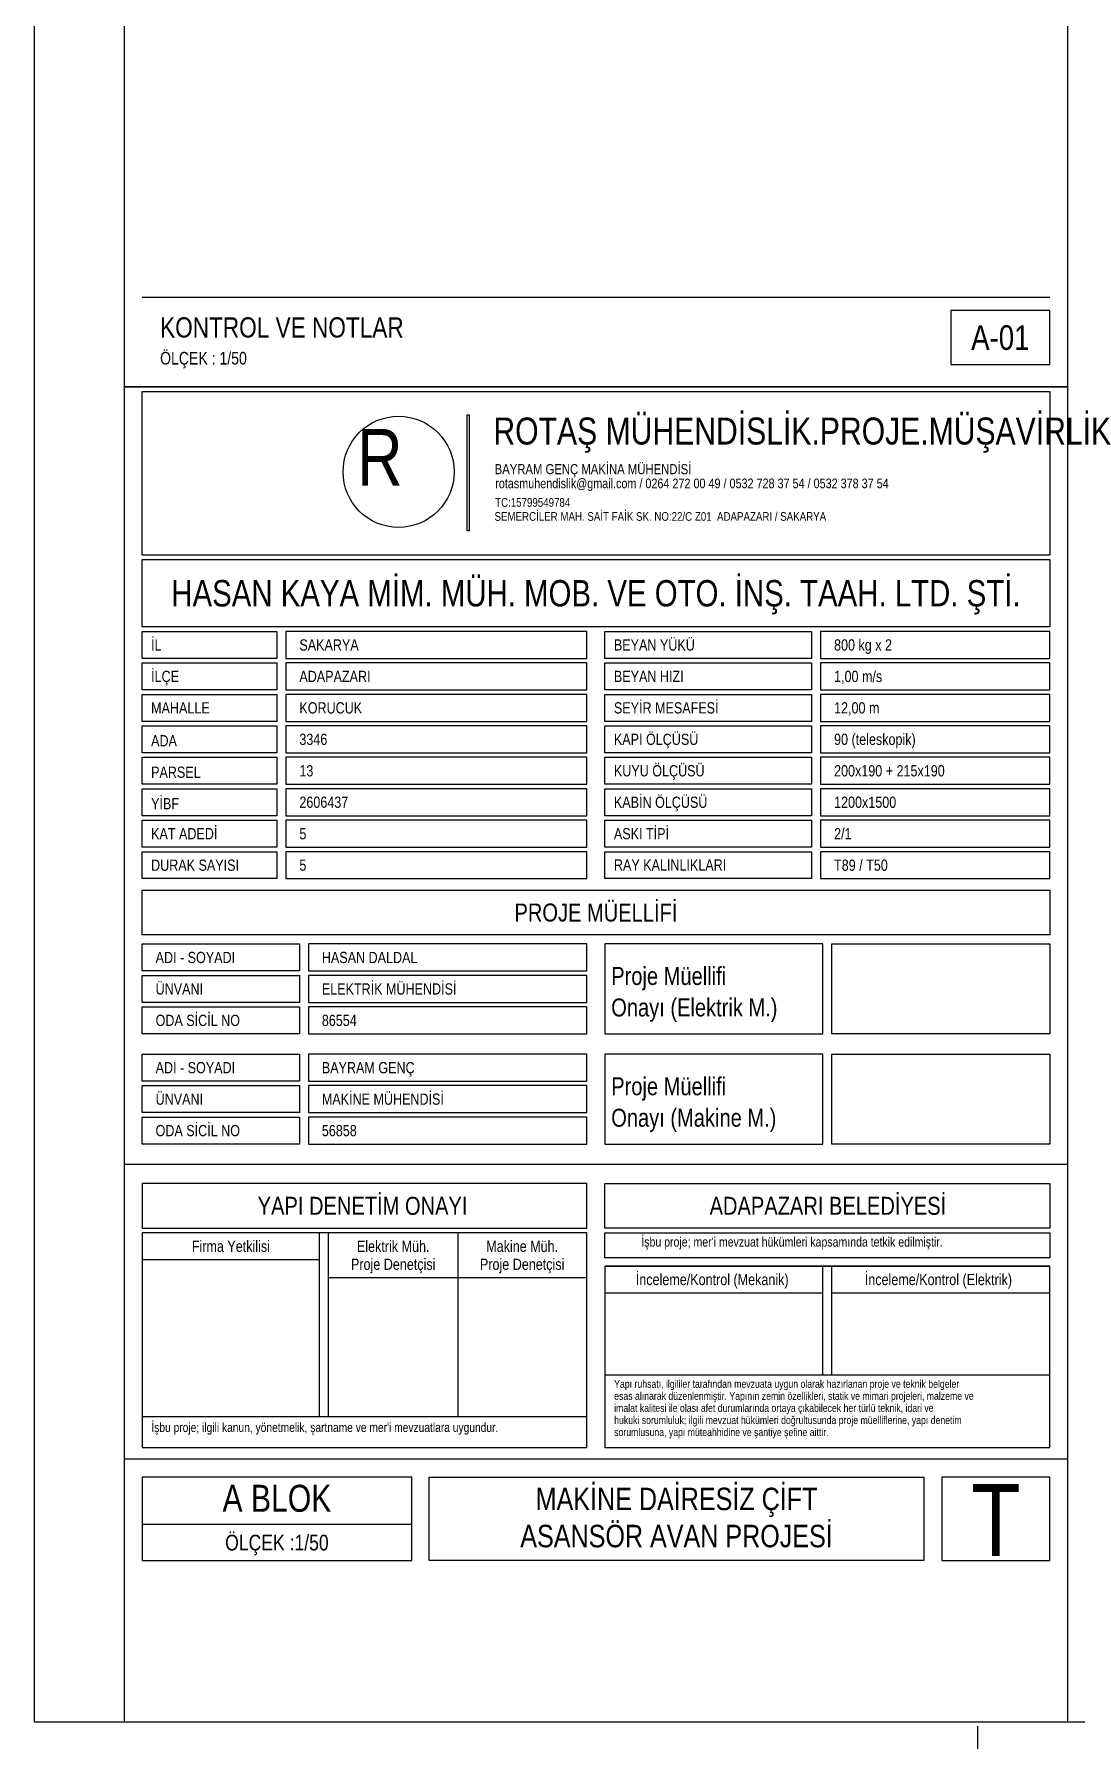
# Model space of a CAD drawing. Header units: centimetres. Extents: x 0 to 12309, y -30 to 2970.
# Drawn here: x 0 to 1160, y -30 to 1877 of the extents above; entities that cross this region are included whole.
import ezdxf
from ezdxf.enums import TextEntityAlignment as Align

# ---------------------------------------------------------------- set-up
doc = ezdxf.new("R2010")
doc.units = ezdxf.units.CM
doc.linetypes.add('CENTER', pattern=[40, 25, -5, 5, -5])
for name, color, linetype in [('SCOTT-ANTET', 4, 'CONTINUOUS'), ('SCOTT-BASLIK', 5, 'CONTINUOUS'), ('SCOTT-CERCEVE', 7, 'CONTINUOUS'), ('SCOTT-EKSEN', 8, 'CENTER')]:
    doc.layers.add(name, color=color, linetype=linetype)
doc.styles.get("Standard").update_dxf_attribs({"font": 'arial.ttf', "width": 0.8})

msp = doc.modelspace()

# ---------------------------------------------------------------- linework, layer by layer
at = {"layer": 'SCOTT-ANTET'}
for p, q in [((120, 1585), (1130, 1585)), ((1150, 620), (100, 620)), ((615, 544), (120, 544)), ((317.5, 339.3), (317.5, 544)), ((327.5, 339.3), (327.5, 544)), ((471.2, 544), (471.2, 339.3)), ((317.5, 514), (120, 514)), ((877.5, 385.7), (877.5, 507)), ((887.5, 385.7), (887.5, 507)), ((615, 494), (327.5, 494)), ((877.5, 477), (635, 477)), ((1130, 477), (887.5, 477)), ((1130, 385.7), (635, 385.7)), ((615, 339.3), (120, 339.3)), ((1150, 292.2), (100, 292.2)), ((420, 219.3), (120, 219.3))]:
    msp.add_line(p, q, dxfattribs=at)
msp.add_lwpolyline([(1020, 1510), (1130, 1510), (1130, 1570), (1020, 1570)], close=True, dxfattribs=at)
for points in [[(100, 0), (1150, 0), (1150, 1485), (100, 1485), (100, 0)], [(120, 1298), (120, 1480), (1130, 1480), (1130, 1298), (120, 1298)], [(483.9, 1325), (481.7, 1325), (481.7, 1453.9), (483.9, 1453.9), (483.9, 1325)], [(120, 1218), (120, 1293), (1130, 1293), (1130, 1218), (120, 1218)], [(120, 1213), (270, 1213), (270, 1183), (120, 1183), (120, 1213)], [(615, 1213), (280, 1213), (280, 1183), (615, 1183), (615, 1213)], [(635, 1213), (865, 1213), (865, 1183), (635, 1183), (635, 1213)], [(1130, 1213), (875, 1213), (875, 1183), (1130, 1183), (1130, 1213)], [(120, 1148), (120, 1178), (270, 1178), (270, 1148), (120, 1148)], [(615, 1178), (280, 1178), (280, 1148), (615, 1148), (615, 1178)], [(635, 1148), (635, 1178), (865, 1178), (865, 1148), (635, 1148)], [(1130, 1178), (875, 1178), (875, 1148), (1130, 1148), (1130, 1178)], [(120, 1143), (270, 1143), (270, 1113), (120, 1113), (120, 1143)], [(615, 1143), (280, 1143), (280, 1113), (615, 1113), (615, 1143)], [(635, 1143), (865, 1143), (865, 1113), (635, 1113), (635, 1143)], [(1130, 1143), (875, 1143), (875, 1113), (1130, 1113), (1130, 1143)], [(120, 1078), (120, 1108), (270, 1108), (270, 1078), (120, 1078)], [(615, 1108), (280, 1108), (280, 1078), (615, 1078), (615, 1108)], [(635, 1078), (635, 1108), (865, 1108), (865, 1078), (635, 1078)], [(1130, 1108), (875, 1108), (875, 1078), (1130, 1078), (1130, 1108)], [(120, 1073), (270, 1073), (270, 1043), (120, 1043), (120, 1073)], [(615, 1073), (280, 1073), (280, 1043), (615, 1043), (615, 1073)], [(635, 1073), (865, 1073), (865, 1043), (635, 1043), (635, 1073)], [(1130, 1073), (875, 1073), (875, 1043), (1130, 1043), (1130, 1073)], [(120, 1008), (120, 1038), (270, 1038), (270, 1008), (120, 1008)], [(615, 1038), (280, 1038), (280, 1008), (615, 1008), (615, 1038)], [(635, 1008), (635, 1038), (865, 1038), (865, 1008), (635, 1008)], [(1130, 1038), (875, 1038), (875, 1008), (1130, 1008), (1130, 1038)], [(120, 973), (120, 1003), (270, 1003), (270, 973), (120, 973)], [(615, 1003), (280, 1003), (280, 973), (615, 973), (615, 1003)], [(635, 973), (635, 1003), (865, 1003), (865, 973), (635, 973)], [(1130, 1003), (875, 1003), (875, 973), (1130, 973), (1130, 1003)], [(120, 938), (120, 968), (270, 968), (270, 938), (120, 938)], [(615, 968), (280, 968), (280, 938), (615, 938), (615, 968)], [(635, 938), (635, 968), (865, 968), (865, 938), (635, 938)], [(1130, 968), (875, 968), (875, 938), (1130, 938), (1130, 968)], [(120, 875.3), (120, 925.3), (1130, 925.3), (1130, 875.3), (120, 875.3)], [(120, 865.3), (295, 865.3), (295, 835.3), (120, 835.3), (120, 865.3)], [(615, 865.3), (305, 865.3), (305, 835.3), (615, 835.3), (615, 865.3)], [(635, 765.3), (877.5, 765.3), (877.5, 865.3), (635, 865.3), (635, 765.3)], [(1130, 865.3), (1130, 765.3), (887.5, 765.3), (887.5, 865.3), (1130, 865.3)], [(120, 800.3), (120, 830.3), (295, 830.3), (295, 800.3), (120, 800.3)], [(615, 830.3), (305, 830.3), (305, 800.3), (615, 800.3), (615, 830.3)], [(120, 765.3), (120, 795.3), (295, 795.3), (295, 765.3), (120, 765.3)], [(615, 795.3), (305, 795.3), (305, 765.3), (615, 765.3), (615, 795.3)], [(120, 742.7), (295, 742.7), (295, 712.7), (120, 712.7), (120, 742.7)], [(615, 742.7), (305, 742.7), (305, 712.7), (615, 712.7), (615, 742.7)], [(635, 642.7), (877.5, 642.7), (877.5, 742.7), (635, 742.7), (635, 642.7)], [(1130, 742.7), (1130, 642.7), (887.5, 642.7), (887.5, 742.7), (1130, 742.7)], [(120, 677.7), (120, 707.7), (295, 707.7), (295, 677.7), (120, 677.7)], [(615, 707.7), (305, 707.7), (305, 677.7), (615, 677.7), (615, 707.7)], [(120, 642.7), (120, 672.7), (295, 672.7), (295, 642.7), (120, 642.7)], [(615, 672.7), (305, 672.7), (305, 642.7), (615, 642.7), (615, 672.7)], [(120, 599), (120, 549), (615, 549), (615, 599), (120, 599)], [(1130, 599), (1130, 549), (635, 549), (635, 599), (1130, 599)], [(615, 305), (615, 544), (120, 544), (120, 305), (615, 305)], [(1130, 544), (1130, 516.2), (635, 516.2), (635, 544), (1130, 544)], [(635, 507), (1130, 507), (635, 507), (635, 305), (1130, 305), (1130, 507)], [(420, 272.2), (120, 272.2), (120, 179.3), (420, 179.3), (420, 272.2)], [(990, 272.2), (990, 179.3), (439.5, 179.3), (439.5, 272.2), (990, 272.2)], [(1010, 272.2), (1010, 179.3), (1130, 179.3), (1130, 272.2), (1010, 272.2)]]:
    msp.add_lwpolyline(points, dxfattribs=at)
msp.add_circle((405.4, 1390.6), 61.8, dxfattribs=at)
at = {"layer": 'SCOTT-CERCEVE'}
for p, q in [((1150, 0), (1150, 2970)), ((100, 1485), (1150, 1485))]:
    msp.add_line(p, q, dxfattribs=at)
for points in [[(0, 0), (12308.9, 0), (12308.9, 2970), (0, 2970)], [(100, 0), (12283.9, 0), (12283.9, 2970), (100, 2970)]]:
    msp.add_lwpolyline(points, close=True, dxfattribs=at)
at = {"layer": 'SCOTT-EKSEN'}
msp.add_line((1050, -30), (1050, -5), dxfattribs=at)

# ---------------------------------------------------------------- texts
at = {"layer": 'SCOTT-ANTET', "width": 0.8}
for s, height, p in [('A-01', 27.5, (1075, 1540)), ('HASAN KAYA MİM. MÜH. MOB. VE OTO. İNŞ. TAAH. LTD. ŞTİ.', 29.271, (625, 1255.5)), ('PROJE MÜELLİFİ', 20, (625, 900.3)), ('YAPI DENETİM ONAYI', 20, (365.3, 574)), ('ADAPAZARI BELEDİYESİ', 20, (883.1, 574)), ('Firma Yetkilisi', 12.5, (218.8, 529)), ('Elektrik Müh.', 12.5, (399.4, 529)), ('Makine Müh.', 12.5, (542.9, 529)), ('Proje Denetçisi', 12.5, (399.4, 509)), ('Proje Denetçisi', 12.5, (542.9, 509)), ('İnceleme/Kontrol (Mekanik)', 12.5, (754.4, 492)), ('İnceleme/Kontrol (Elektrik)', 12.5, (1006.1, 492)), ('A BLOK', 30, (270, 248.6)), ('MAKİNE DAİRESİZ ÇİFT', 25, (714.7, 247.9)), ('T', 80, (1070, 224.4)), ('ÖLÇEK :1/50', 17.5, (270, 199.3)), ('ASANSÖR AVAN PROJESİ', 25, (714.7, 206.6))]:
    msp.add_text(s, height=height, dxfattribs=at).set_placement(p, align=Align.MIDDLE_CENTER)
msp.add_text('ÖLÇEK : 1/50', height=14, dxfattribs=at).set_placement((140, 1510))
for s, height, p in [('ROTAŞ MÜHENDİSLİK.PROJE.MÜŞAVİRLİK', 30, (510.9, 1451)), ('R', 63, (359.1, 1438.3)), ('BAYRAM GENÇ MAKİNA MÜHENDİSİ', 11.26, (512.3, 1399.2)), ('rotasmuhendislik@gmail.com / 0264 272 00 49 / 0532 728 37 54 / 0532 378 37 54', 10.756, (512.9, 1383.1)), ('TC:15799549784', 9.68, (512.8, 1361.4)), ('SEMERCİLER MAH. SAİT FAİK SK. NO:22/C Z01  ADAPAZARI / SAKARYA', 9.68, (512.1, 1345.8)), ("İşbu proje; mer'i mevzuat hükümleri kapsamında tetkik edilmiştir.", 10.5, (675.5, 539.1)), ('Yapı ruhsatı, ilgililer tarafından mevzuata uygun olarak hazırlanan proje ve teknik belgeler', 8.67, (645.3, 380.2)), ('esas alınarak düzenlenmiştir. Yapının zemin özellikleri, statik ve mimari projeleri, malzeme ve', 8.67, (645.3, 366.8)), ('imalat kalitesi ile olası afet durumlarında ortaya çıkabilecek her türlü teknik, idari ve', 8.67, (645.3, 353.4)), ("İşbu proje; ilgili kanun, yönetmelik, şartname ve mer'i mevzuatlara uygundur.", 10.2, (130.3, 332.6)), ('sorumlusuna, yapı müteahhidine ve şantiye şefine aittir.', 8.67, (645.3, 326.5)), ('hukuki sorumluluk; ilgili mevzuat hükümleri doğrultusunda proje müelliflerine, yapı denetim', 8.67, (645.3, 339.9))]:
    msp.add_text(s, height=height, dxfattribs=at).set_placement(p, align=Align.TOP_LEFT)
for s, p in [('İL', (130, 1198)), ('SAKARYA', (295, 1198)), ('BEYAN YÜKÜ', (645, 1198)), ('800 kg x 2', (890, 1198)), ('İLÇE', (130, 1163)), ('ADAPAZARI', (295, 1163)), ('BEYAN HIZI', (645, 1163)), ('1,00 m/s', (890, 1163)), ('MAHALLE', (130, 1128)), ('KORUCUK', (295, 1128)), ('SEYİR MESAFESİ', (645, 1128)), ('12,00 m', (890, 1128)), ('ADA', (130, 1091.4)), ('3346', (295, 1093)), ('KAPI ÖLÇÜSÜ', (645, 1093)), ('90 (teleskopik)', (890, 1093)), ('PARSEL', (130, 1056.4)), ('13', (295, 1058)), ('KUYU ÖLÇÜSÜ', (645, 1058)), ('200x190 + 215x190', (890, 1058)), ('YİBF', (130, 1021.4)), ('KABİN ÖLÇÜSÜ', (645, 1023)), ('2606437', (295, 1023)), ('1200x1500', (890, 1023)), ('KAT ADEDİ', (130, 988)), ('5', (295, 988)), ('ASKI TİPİ', (645, 988)), ('2/1', (890, 988)), ('DURAK SAYISI', (130, 953)), ('5', (295, 953)), ('RAY KALINLIKLARI', (645, 953.2)), ('T89 / T50', (890, 953)), ('ADI - SOYADI', (135, 850.3)), ('HASAN DALDAL', (320, 850.3)), ('ÜNVANI', (135, 815.3)), ('ELEKTRİK MÜHENDİSİ', (320, 815.3)), ('ODA SİCİL NO', (135, 780.3)), ('86554', (320, 780.3)), ('ADI - SOYADI', (135, 727.7)), ('BAYRAM GENÇ', (320, 727.7)), ('ÜNVANI', (135, 692.7)), ('MAKİNE MÜHENDİSİ', (320, 692.7)), ('ODA SİCİL NO', (135, 657.7)), ('56858', (320, 657.7))]:
    msp.add_text(s, height=12.5, dxfattribs=at).set_placement(p, align=Align.MIDDLE_LEFT)
for s, p in [('Proje Müellifi', (642, 813.7)), ('Onayı (Elektrik M.)', (642, 778.7)), ('Proje Müellifi', (642, 691)), ('Onayı (Makine M.)', (642, 656))]:
    msp.add_text(s, height=20, dxfattribs=at).set_placement(p, align=Align.BOTTOM_LEFT)
at = {"layer": 'SCOTT-BASLIK', "width": 0.8}
msp.add_text('KONTROL VE NOTLAR', height=22.5, dxfattribs=at).set_placement((140, 1540))

doc.saveas('drawing.dxf')
